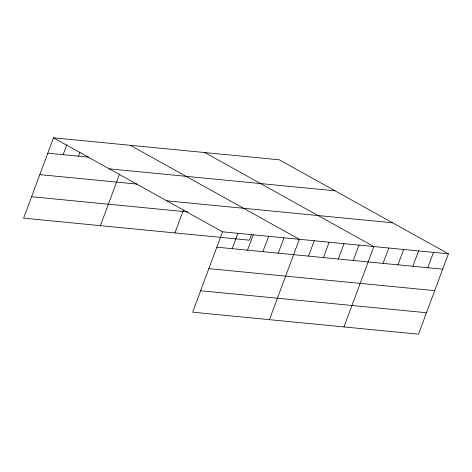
<?xml version="1.0" encoding="UTF-8"?>
<svg xmlns="http://www.w3.org/2000/svg" width="472" height="472" viewBox="0 0 472 472"><rect width="100%" height="100%" fill="white"/><g stroke="black" fill="none" stroke-linecap="round" stroke-linejoin="round"><path stroke-width="0.71" d="M448.4 253.824L222.542 231.823L192.653 312.187L418.511 334.182L448.4 253.824L279.347 159.813L53.489 137.818L23.6 218.176L249.458 240.177L251.7 234.142M63.13 154.674L66.859 144.656M78.488 156.167L79.98 152.161M100.394 225.657L119.581 174.062M174.923 232.914L183.413 210.087M232.189 248.685L237.9 233.321M247.546 250.178L253.257 234.814M262.904 251.676L268.615 236.313M278.262 253.169L283.973 237.805M269.447 319.668L299.337 239.304L130.278 145.293M308.529 256.119L314.24 240.755M323.432 257.57L329.149 242.207M338.341 259.022L344.053 243.658M353.245 260.473L358.962 245.11M343.982 326.925L373.865 246.561L204.813 152.55M383.058 263.376L388.775 248.012M397.967 264.827L403.678 249.464M412.876 266.279L418.587 250.915M427.779 267.73L433.491 252.372M47.772 153.176L88.73 157.164M109.274 168.84L335.132 190.835M39.795 174.628L137.175 184.109M166.752 200.801L392.61 222.796M31.577 196.73L187.874 211.952M216.831 247.186L442.689 269.182M208.854 268.639L434.712 290.634M200.635 290.74L426.493 312.735M53.489 137.818L222.542 231.823"/></g></svg>
